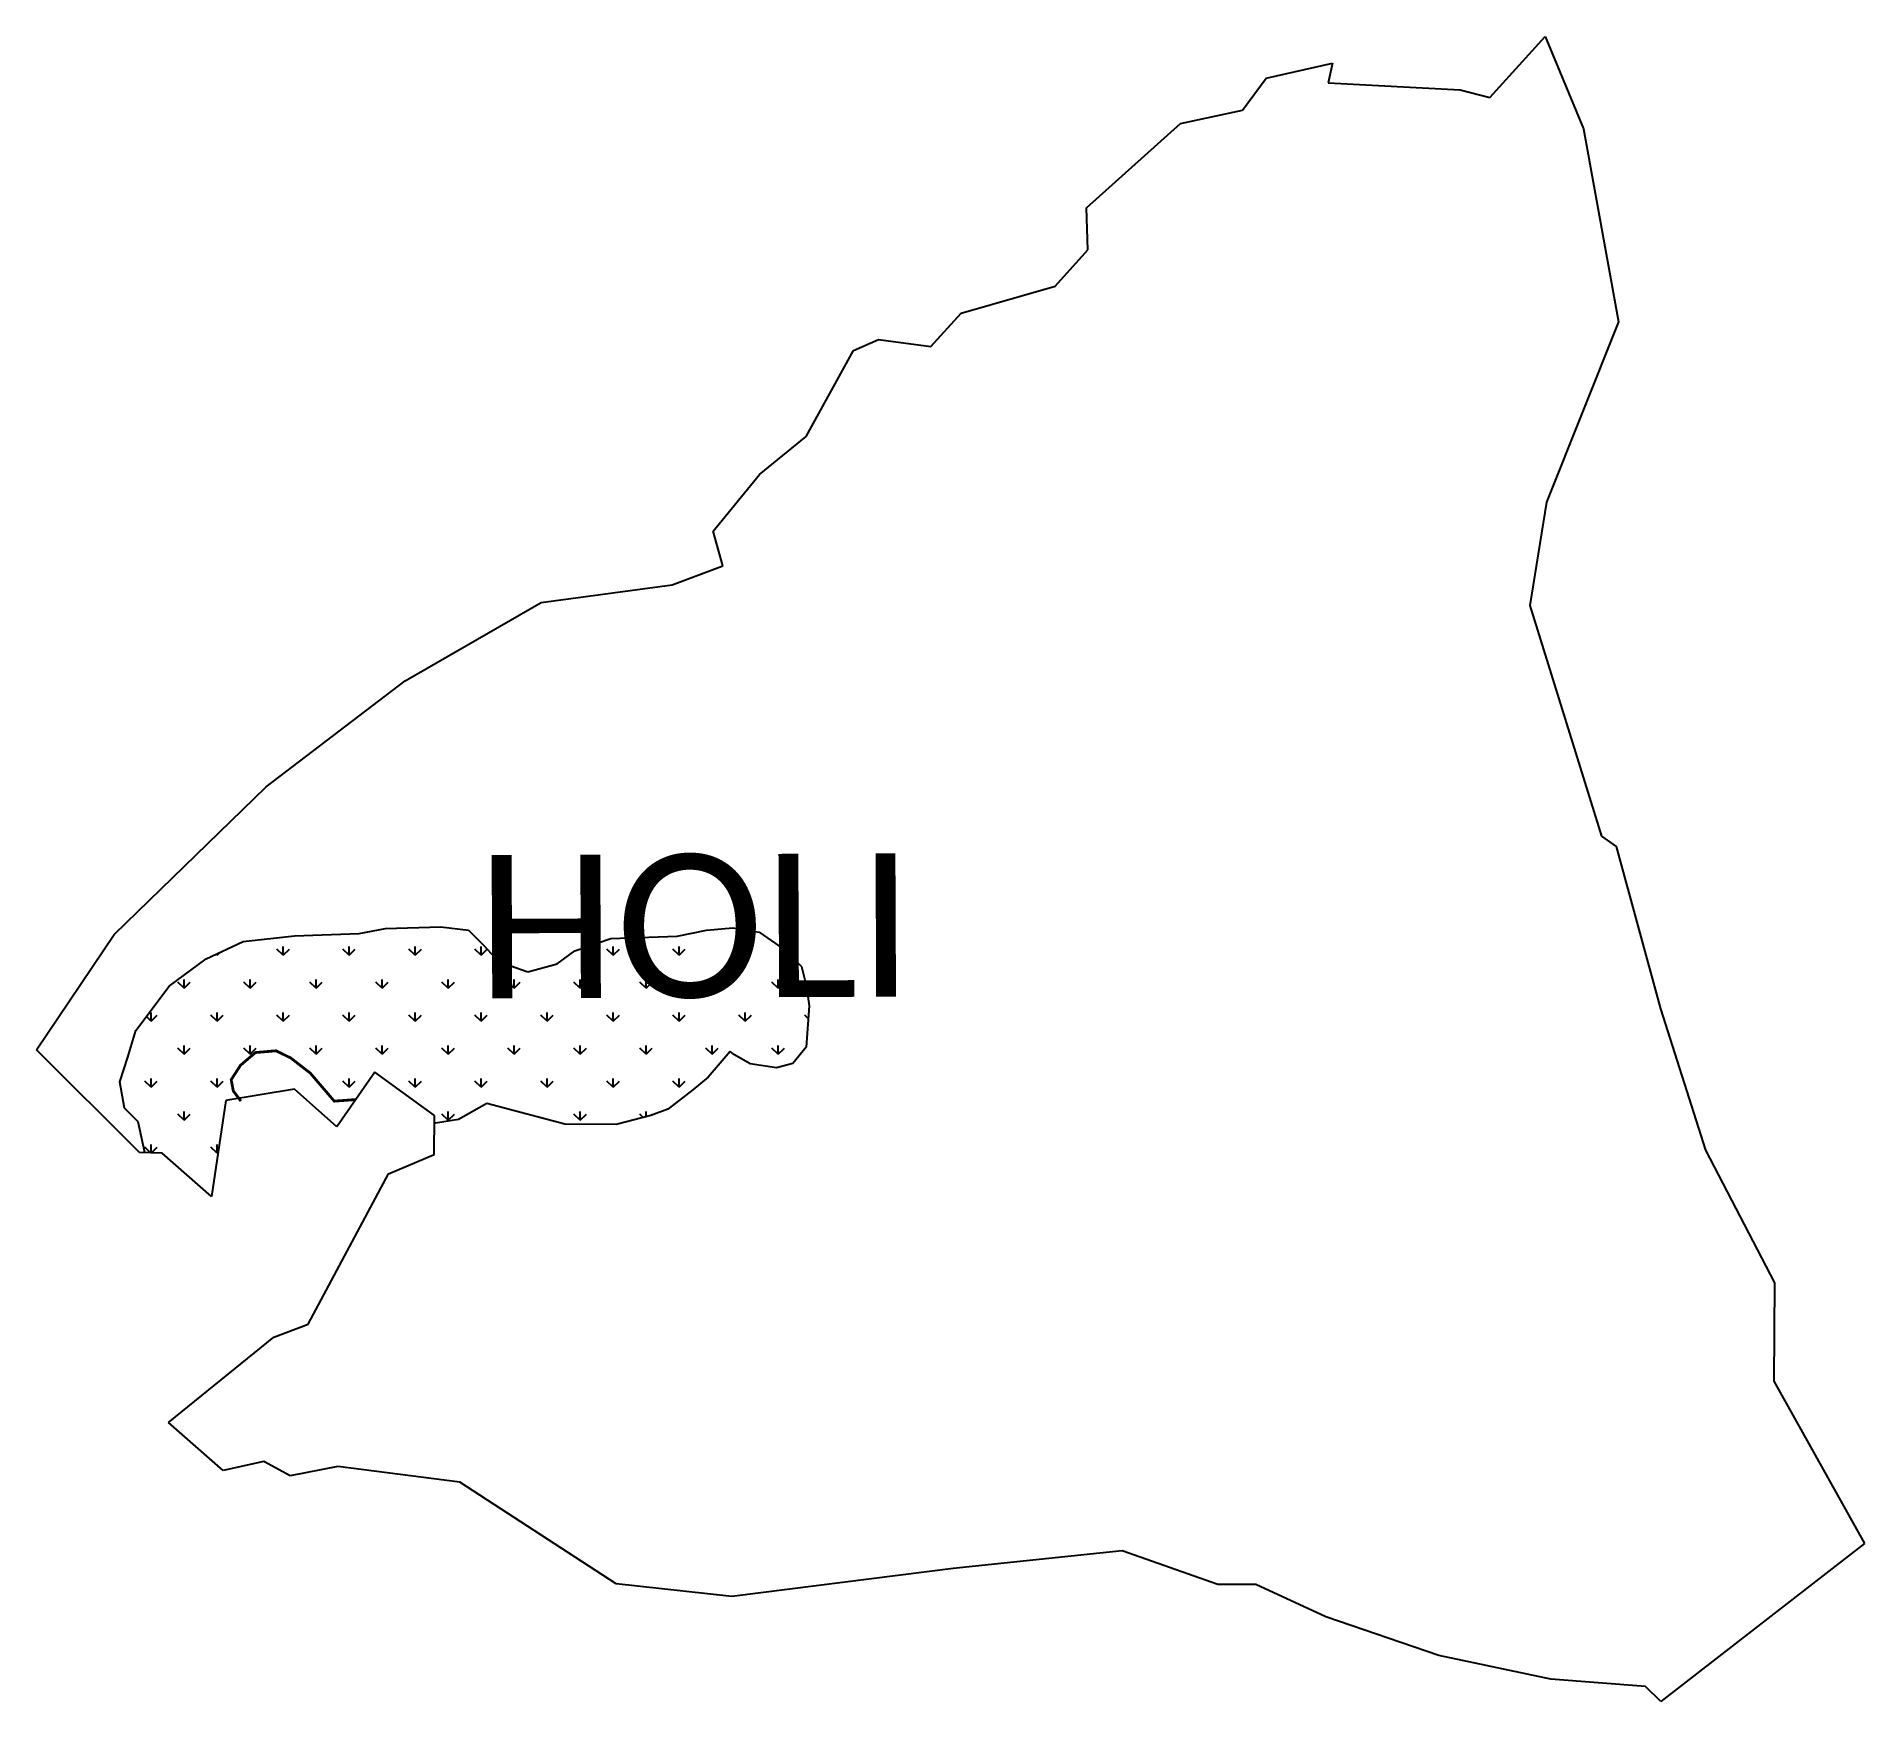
# Model space of a CAD drawing. Header units: metres. Extents: x 324242 to 326232, y 1837051 to 1838863.
import ezdxf

# ---------------------------------------------------------------- set-up
doc = ezdxf.new("R2010")
doc.units = ezdxf.units.M
doc.layers.add('MANGROOVES', color=112, linetype='Continuous')
doc.layers.add('VILLAGE NAME', color=250, linetype='Continuous')
doc.styles.get("Standard").update_dxf_attribs({"font": 'simplex.shx'})

msp = doc.modelspace()

# ---------------------------------------------------------------- linework, layer by layer
at = {"color": 3}
for p, q in [((325824.1, 1838796.9), (325884.4, 1838863.4)), ((325884.4, 1838863.4), (325925.8, 1838762.8)), ((325580.7, 1838817.9), (325652.6, 1838834.5)), ((325652.6, 1838834.5), (325648.1, 1838813.1)), ((325554.9, 1838783.2), (325580.7, 1838817.9)), ((325648.1, 1838813.1), (325791.7, 1838805.2)), ((325791.7, 1838805.2), (325824.1, 1838796.9)), ((325385, 1838677), (325487.3, 1838768.9)), ((325925.8, 1838762.8), (325964.1, 1838553)), ((325386.3, 1838631.1), (325385, 1838677)), ((325351, 1838591.5), (325386.3, 1838631.1)), ((325248.7, 1838562.4), (325351, 1838591.5)), ((325215.4, 1838526), (325248.7, 1838562.4)), ((325964.1, 1838553), (325885.8, 1838356.4)), ((325131.5, 1838521.8), (325158.5, 1838533.5)), ((325158.5, 1838533.5), (325215.4, 1838526)), ((325079.7, 1838427.9), (325131.5, 1838521.8)), ((325029.1, 1838386.7), (325079.7, 1838427.9)), ((324978.6, 1838325.1), (325029.1, 1838386.7)), ((325885.8, 1838356.4), (325867.7, 1838244.1)), ((324989.3, 1838287.3), (324978.6, 1838325.1)), ((324934, 1838266.7), (324989.3, 1838287.3)), ((324791.5, 1838247.2), (324934, 1838266.7)), ((324643.4, 1838162), (324791.5, 1838247.2)), ((325867.7, 1838244.1), (325945.6, 1837993.1)), ((324492.2, 1838046.7), (324643.4, 1838162)), ((324326.6, 1837885.8), (324492.2, 1838046.7)), ((325945.6, 1837993.1), (325961.4, 1837981.8)), ((325961.4, 1837981.8), (326009.8, 1837804.9)), ((324242.1, 1837760.2), (324326.6, 1837885.8)), ((326009.8, 1837804.9), (326058.9, 1837651)), ((324354.2, 1837648.7), (324242.1, 1837760.2)), ((324610.3, 1837736.1), (324569, 1837676.7)), ((324675.2, 1837689), (324610.3, 1837736.1)), ((324522.9, 1837717.4), (324448.3, 1837705.1)), ((324569, 1837676.7), (324522.9, 1837717.4)), ((324448.3, 1837705.1), (324432.5, 1837600.6)), ((324675, 1837646.5), (324675.2, 1837689)), ((324378.7, 1837648), (324354.2, 1837648.7)), ((324432.5, 1837600.6), (324378.7, 1837648)), ((324625.1, 1837625.4), (324675, 1837646.5)), ((326058.9, 1837651), (326133.9, 1837506.7)), ((324537.7, 1837461.7), (324625.1, 1837625.4)), ((326133.9, 1837506.7), (326133.2, 1837399.8)), ((324500.4, 1837447.4), (324537.7, 1837461.7)), ((324385.7, 1837354.7), (324500.4, 1837447.4)), ((326133.2, 1837399.8), (326231.8, 1837223)), ((324445.3, 1837302.6), (324385.7, 1837354.7)), ((324489.5, 1837312.3), (324445.3, 1837302.6)), ((324518.2, 1837296.5), (324489.5, 1837312.3)), ((324570.2, 1837306.8), (324518.2, 1837296.5)), ((324702.9, 1837289.6), (324570.2, 1837306.8)), ((324873, 1837179.2), (324702.9, 1837289.6)), ((326231.8, 1837223), (326010.2, 1837051)), ((325423.7, 1837214.9), (325239.7, 1837195.8)), ((325527.8, 1837178.3), (325423.7, 1837214.9)), ((324998.9, 1837165.4), (324873, 1837179.2)), ((325239.7, 1837195.8), (324998.9, 1837165.4)), ((325569.3, 1837178.5), (325527.8, 1837178.3)), ((325645.4, 1837143), (325569.3, 1837178.5)), ((325768.4, 1837100.9), (325645.4, 1837143)), ((325890.3, 1837075.3), (325768.4, 1837100.9)), ((325993.5, 1837067.2), (325890.3, 1837075.3)), ((326010.2, 1837051), (325993.5, 1837067.2))]:
    msp.add_line(p, q, dxfattribs=at)
at = {"color": 3, "flags": 128}
msp.add_lwpolyline([(325487.3, 1838768.9), (325554.9, 1838783.2)], dxfattribs=at)
at = {"layer": 'MANGROOVES'}
for p, q in [((324622.1, 1837892.3), (324682.1, 1837894.2)), ((324682.1, 1837894.2), (324712.3, 1837890.6)), ((324426.7, 1837859.5), (324467.2, 1837878.4)), ((324467.2, 1837878.4), (324523, 1837884.6)), ((324523, 1837884.6), (324593.2, 1837887)), ((324593.2, 1837887), (324622.1, 1837892.3)), ((324712.3, 1837890.6), (324729.5, 1837873.5)), ((324827.9, 1837868), (324867.1, 1837881.5)), ((324867.1, 1837881.5), (324939.5, 1837884)), ((324939.5, 1837884), (324971.5, 1837890.6)), ((324971.5, 1837890.6), (325000, 1837893)), ((325000, 1837893), (325028.7, 1837888.3)), ((325028.7, 1837888.3), (325054.7, 1837870.4)), ((324386.6, 1837829.5), (324426.7, 1837859.5)), ((324729.5, 1837873.5), (324744.9, 1837856.5)), ((324744.9, 1837856.5), (324776.8, 1837845.4)), ((324776.8, 1837845.4), (324808.7, 1837853.9)), ((324808.7, 1837853.9), (324827.9, 1837868)), ((325054.7, 1837870.4), (325074.9, 1837851)), ((325074.9, 1837851), (325080, 1837830.9)), ((324350.2, 1837781.4), (324386.6, 1837829.5)), ((325080, 1837830.9), (325083, 1837808.2)), ((325083, 1837808.2), (325080, 1837763.2)), ((324341.6, 1837752.5), (324350.2, 1837781.4)), ((324997.1, 1837758.5), (324973.3, 1837730.7)), ((325001.8, 1837754.9), (324997.1, 1837758.5)), ((325018.9, 1837745), (325001.8, 1837754.9)), ((325080, 1837763.2), (325065.4, 1837745.4)), ((324332.7, 1837725.6), (324341.6, 1837752.5)), ((325047.6, 1837740.6), (325018.9, 1837745)), ((325065.4, 1837745.4), (325047.6, 1837740.6)), ((324337.7, 1837696.9), (324332.7, 1837725.6)), ((324956.6, 1837716.9), (324929.4, 1837695.6)), ((324973.3, 1837730.7), (324956.6, 1837716.9)), ((324352.6, 1837682.1), (324337.7, 1837696.9)), ((324732.1, 1837702.1), (324701.6, 1837684.4)), ((324817.2, 1837679.3), (324732.1, 1837702.1)), ((324929.4, 1837695.6), (324910.8, 1837688.9)), ((324359.9, 1837648.5), (324352.6, 1837682.1)), ((324676.5, 1837680.6), (324675.2, 1837681.1)), ((324701.6, 1837684.4), (324676.5, 1837680.6)), ((324873.2, 1837679.2), (324817.2, 1837679.3)), ((324910.8, 1837688.9), (324873.2, 1837679.2))]:
    msp.add_line(p, q, dxfattribs=at)
at = {"layer": 'MANGROOVES', "linetype": 'Continuous'}
for p, q in [((324438.7, 1837863.3), (324437.5, 1837864.5)), ((324438.7, 1837863.3), (324442.1, 1837866.7)), ((324438.7, 1837863.3), (324438.7, 1837865.1)), ((324510.5, 1837863.3), (324503.8, 1837870)), ((324510.5, 1837863.3), (324510.5, 1837872.8)), ((324510.5, 1837863.3), (324517.3, 1837870)), ((324582.4, 1837863.3), (324575.6, 1837870)), ((324582.4, 1837863.3), (324582.4, 1837872.8)), ((324582.4, 1837863.3), (324589.1, 1837870)), ((324654.2, 1837863.3), (324647.5, 1837870)), ((324654.2, 1837863.3), (324654.2, 1837872.8)), ((324654.2, 1837863.3), (324661, 1837870)), ((324726.1, 1837863.3), (324719.3, 1837870)), ((324726.1, 1837863.3), (324726.1, 1837872.8)), ((324726.1, 1837863.3), (324732.7, 1837869.9)), ((324869.7, 1837863.3), (324863, 1837870)), ((324869.7, 1837863.3), (324869.7, 1837872.8)), ((324869.7, 1837863.3), (324876.5, 1837870)), ((324941.6, 1837863.3), (324934.9, 1837870)), ((324941.6, 1837863.3), (324941.6, 1837872.8)), ((324941.6, 1837863.3), (324948.3, 1837870)), ((325013.4, 1837863.3), (325006.7, 1837870)), ((325013.4, 1837863.3), (325013.4, 1837872.8)), ((325013.4, 1837863.3), (325020.2, 1837870)), ((324402.8, 1837827.4), (324396, 1837834.1)), ((324402.8, 1837827.4), (324402.8, 1837836.9)), ((324402.8, 1837827.4), (324409.5, 1837834.1)), ((324474.6, 1837827.4), (324467.9, 1837834.1)), ((324474.6, 1837827.4), (324474.6, 1837836.9)), ((324474.6, 1837827.4), (324481.3, 1837834.1)), ((324546.5, 1837827.4), (324539.7, 1837834.1)), ((324546.5, 1837827.4), (324546.5, 1837836.9)), ((324546.5, 1837827.4), (324553.2, 1837834.1)), ((324618.3, 1837827.4), (324611.6, 1837834.1)), ((324618.3, 1837827.4), (324618.3, 1837836.9)), ((324618.3, 1837827.4), (324625, 1837834.1)), ((324690.1, 1837827.4), (324683.4, 1837834.1)), ((324690.1, 1837827.4), (324690.1, 1837836.9)), ((324690.1, 1837827.4), (324696.9, 1837834.1)), ((324762, 1837827.4), (324755.2, 1837834.1)), ((324762, 1837827.4), (324762, 1837836.9)), ((324762, 1837827.4), (324768.7, 1837834.1)), ((324833.8, 1837827.4), (324827.1, 1837834.1)), ((324833.8, 1837827.4), (324833.8, 1837836.9)), ((324833.8, 1837827.4), (324840.6, 1837834.1)), ((324905.7, 1837827.4), (324898.9, 1837834.1)), ((324905.7, 1837827.4), (324905.7, 1837836.9)), ((324905.7, 1837827.4), (324912.4, 1837834.1)), ((324977.5, 1837827.4), (324970.8, 1837834.1)), ((324977.5, 1837827.4), (324977.5, 1837836.9)), ((324977.5, 1837827.4), (324984.2, 1837834.1)), ((325049.4, 1837827.4), (325042.6, 1837834.1)), ((325049.4, 1837827.4), (325049.4, 1837836.9)), ((325049.4, 1837827.4), (325056.1, 1837834.1)), ((324366.9, 1837791.5), (324361.7, 1837796.6)), ((324366.9, 1837791.5), (324366.9, 1837801)), ((324366.9, 1837791.5), (324373.6, 1837798.2)), ((324438.7, 1837791.5), (324432, 1837798.2)), ((324438.7, 1837791.5), (324438.7, 1837801)), ((324438.7, 1837791.5), (324445.4, 1837798.2)), ((324510.5, 1837791.5), (324503.8, 1837798.2)), ((324510.5, 1837791.5), (324510.5, 1837801)), ((324510.5, 1837791.5), (324517.3, 1837798.2)), ((324582.4, 1837791.5), (324575.6, 1837798.2)), ((324582.4, 1837791.5), (324582.4, 1837801)), ((324582.4, 1837791.5), (324589.1, 1837798.2)), ((324654.2, 1837791.5), (324647.5, 1837798.2)), ((324654.2, 1837791.5), (324654.2, 1837801)), ((324654.2, 1837791.5), (324661, 1837798.2)), ((324726.1, 1837791.5), (324719.3, 1837798.2)), ((324726.1, 1837791.5), (324726.1, 1837801)), ((324726.1, 1837791.5), (324732.8, 1837798.2)), ((324797.9, 1837791.5), (324791.2, 1837798.2)), ((324797.9, 1837791.5), (324797.9, 1837801)), ((324797.9, 1837791.5), (324804.6, 1837798.2)), ((324869.7, 1837791.5), (324863, 1837798.2)), ((324869.7, 1837791.5), (324869.7, 1837801)), ((324869.7, 1837791.5), (324876.5, 1837798.2)), ((324941.6, 1837791.5), (324934.9, 1837798.2)), ((324941.6, 1837791.5), (324941.6, 1837801)), ((324941.6, 1837791.5), (324948.3, 1837798.2)), ((325013.4, 1837791.5), (325006.7, 1837798.2)), ((325013.4, 1837791.5), (325013.4, 1837801)), ((325013.4, 1837791.5), (325020.2, 1837798.2)), ((325082.1, 1837794.6), (325078.5, 1837798.2)), ((324402.8, 1837755.5), (324396, 1837762.3)), ((324402.8, 1837755.5), (324402.8, 1837765.1)), ((324402.8, 1837755.5), (324409.5, 1837762.3)), ((324474.6, 1837755.5), (324467.9, 1837762.3)), ((324474.6, 1837755.5), (324474.6, 1837765.1)), ((324474.6, 1837755.5), (324481.3, 1837762.3)), ((324546.5, 1837755.5), (324539.7, 1837762.3)), ((324546.5, 1837755.5), (324546.5, 1837765.1)), ((324546.5, 1837755.5), (324553.2, 1837762.3)), ((324618.3, 1837755.5), (324611.6, 1837762.3)), ((324618.3, 1837755.5), (324618.3, 1837765.1)), ((324618.3, 1837755.5), (324625, 1837762.3)), ((324690.1, 1837755.5), (324683.4, 1837762.3)), ((324690.1, 1837755.5), (324690.1, 1837765.1)), ((324690.1, 1837755.5), (324696.9, 1837762.3)), ((324762, 1837755.5), (324755.2, 1837762.3)), ((324762, 1837755.5), (324762, 1837765.1)), ((324762, 1837755.5), (324768.7, 1837762.3)), ((324833.8, 1837755.5), (324827.1, 1837762.3)), ((324833.8, 1837755.5), (324833.8, 1837765.1)), ((324833.8, 1837755.5), (324840.6, 1837762.3)), ((324905.7, 1837755.5), (324898.9, 1837762.3)), ((324905.7, 1837755.5), (324905.7, 1837765.1)), ((324905.7, 1837755.5), (324912.4, 1837762.3)), ((324977.5, 1837755.5), (324970.8, 1837762.3)), ((324977.5, 1837755.5), (324977.5, 1837765.1)), ((324977.5, 1837755.5), (324984.2, 1837762.3)), ((325049.4, 1837755.5), (325042.6, 1837762.3)), ((325049.4, 1837755.5), (325049.4, 1837765.1)), ((325049.4, 1837755.5), (325056.1, 1837762.3)), ((324366.9, 1837719.6), (324360.1, 1837726.3)), ((324366.9, 1837719.6), (324366.9, 1837729.1)), ((324366.9, 1837719.6), (324373.6, 1837726.3)), ((324438.7, 1837719.6), (324432, 1837726.3)), ((324438.7, 1837719.6), (324438.7, 1837729.1)), ((324438.7, 1837719.6), (324445.4, 1837726.3)), ((324582.4, 1837719.6), (324575.6, 1837726.3)), ((324582.4, 1837719.6), (324582.4, 1837729.1)), ((324582.4, 1837719.6), (324589.1, 1837726.3)), ((324654.2, 1837719.6), (324647.5, 1837726.3)), ((324654.2, 1837719.6), (324654.2, 1837729.1)), ((324654.2, 1837719.6), (324661, 1837726.3)), ((324726.1, 1837719.6), (324719.3, 1837726.3)), ((324726.1, 1837719.6), (324726.1, 1837729.1)), ((324726.1, 1837719.6), (324732.8, 1837726.3)), ((324797.9, 1837719.6), (324791.2, 1837726.3)), ((324797.9, 1837719.6), (324797.9, 1837729.1)), ((324797.9, 1837719.6), (324804.6, 1837726.3)), ((324869.7, 1837719.6), (324863, 1837726.3)), ((324869.7, 1837719.6), (324869.7, 1837729.1)), ((324869.7, 1837719.6), (324876.5, 1837726.3)), ((324941.6, 1837719.6), (324934.9, 1837726.3)), ((324941.6, 1837719.6), (324941.6, 1837729.1)), ((324941.6, 1837719.6), (324948.3, 1837726.3)), ((324402.8, 1837683.7), (324396, 1837690.4)), ((324402.8, 1837683.7), (324402.8, 1837693.2)), ((324402.8, 1837683.7), (324409.5, 1837690.4)), ((324690.1, 1837683.7), (324683.4, 1837690.4)), ((324690.1, 1837683.7), (324690.1, 1837693.2)), ((324690.1, 1837683.7), (324696.9, 1837690.4)), ((324833.8, 1837683.7), (324827.1, 1837690.4)), ((324833.8, 1837683.7), (324833.8, 1837693.2)), ((324833.8, 1837683.7), (324840.6, 1837690.4)), ((324902.6, 1837686.8), (324898.9, 1837690.4)), ((324905.7, 1837687.6), (324905.7, 1837693.2)), ((324910.9, 1837688.9), (324912.4, 1837690.4)), ((324366.9, 1837648.3), (324366.9, 1837657.3)), ((324438.7, 1837647.8), (324438.7, 1837657.3)), ((324366.3, 1837648.3), (324360.1, 1837654.5)), ((324367.4, 1837648.3), (324373.6, 1837654.5)), ((324438.7, 1837647.8), (324432, 1837654.5)), ((324438.7, 1837647.8), (324439.8, 1837648.9))]:
    msp.add_line(p, q, dxfattribs=at)
at = {"layer": 'MANGROOVES', "const_width": 3.02, "flags": 128}
msp.add_lwpolyline([(324589.5, 1837706.2), (324566.2, 1837704.5), (324540.1, 1837735), (324518.8, 1837751.5), (324502.8, 1837759.3), (324480.4, 1837757.4), (324464.1, 1837743.5), (324454, 1837727.8), (324456.3, 1837715.6), (324464.6, 1837704.5)], dxfattribs=at)

# ---------------------------------------------------------------- texts
at = {"layer": 'VILLAGE NAME', "insert": (324720.9, 1837972.3), "char_height": 155.989, "attachment_point": 1, "rotation": 0.2435}
msp.add_mtext_dynamic_manual_height_columns('{\\fCalibri|b0|i0|c0|p34;HOLI}', width=1051.464, gutter_width=779.9, heights=[159.8], dxfattribs=at)

doc.saveas('drawing.dxf')
